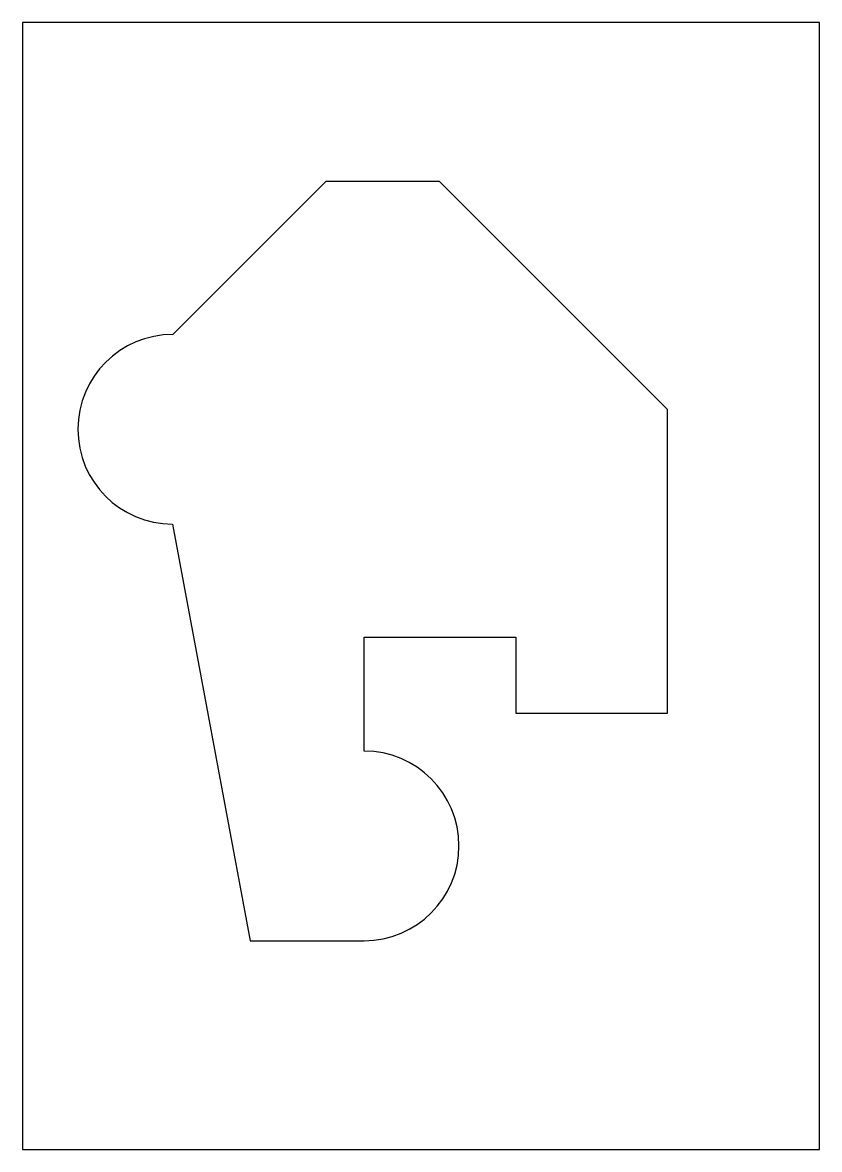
# Model space of a CAD drawing. Header units: millimetres. Extents: x 0 to 210, y 0 to 297.
import ezdxf

# ---------------------------------------------------------------- set-up
doc = ezdxf.new("R2010")
doc.units = ezdxf.units.MM

msp = doc.modelspace()

# ---------------------------------------------------------------- linework, layer by layer
for p, q in [((79.9, 255.1), (39.59, 214.8)), ((109.9, 255.1), (79.9, 255.1)), ((170, 195), (109.9, 255.1)), ((170, 115), (170, 195)), ((39.52, 164.8), (60, 55)), ((90, 105), (90, 135)), ((90, 135), (130, 135)), ((130, 135), (130, 115)), ((130, 115), (170, 115)), ((60, 55), (90, 55))]:
    msp.add_line(p, q)
msp.add_lwpolyline([(0, 0), (210, 0), (210, 297), (0, 297)], close=True)
for centre, start, end in [((39.59, 189.8), 90, 269.8357), ((90, 80), 270, 90)]:
    msp.add_arc(centre, 25, start, end)

doc.saveas('drawing.dxf')
